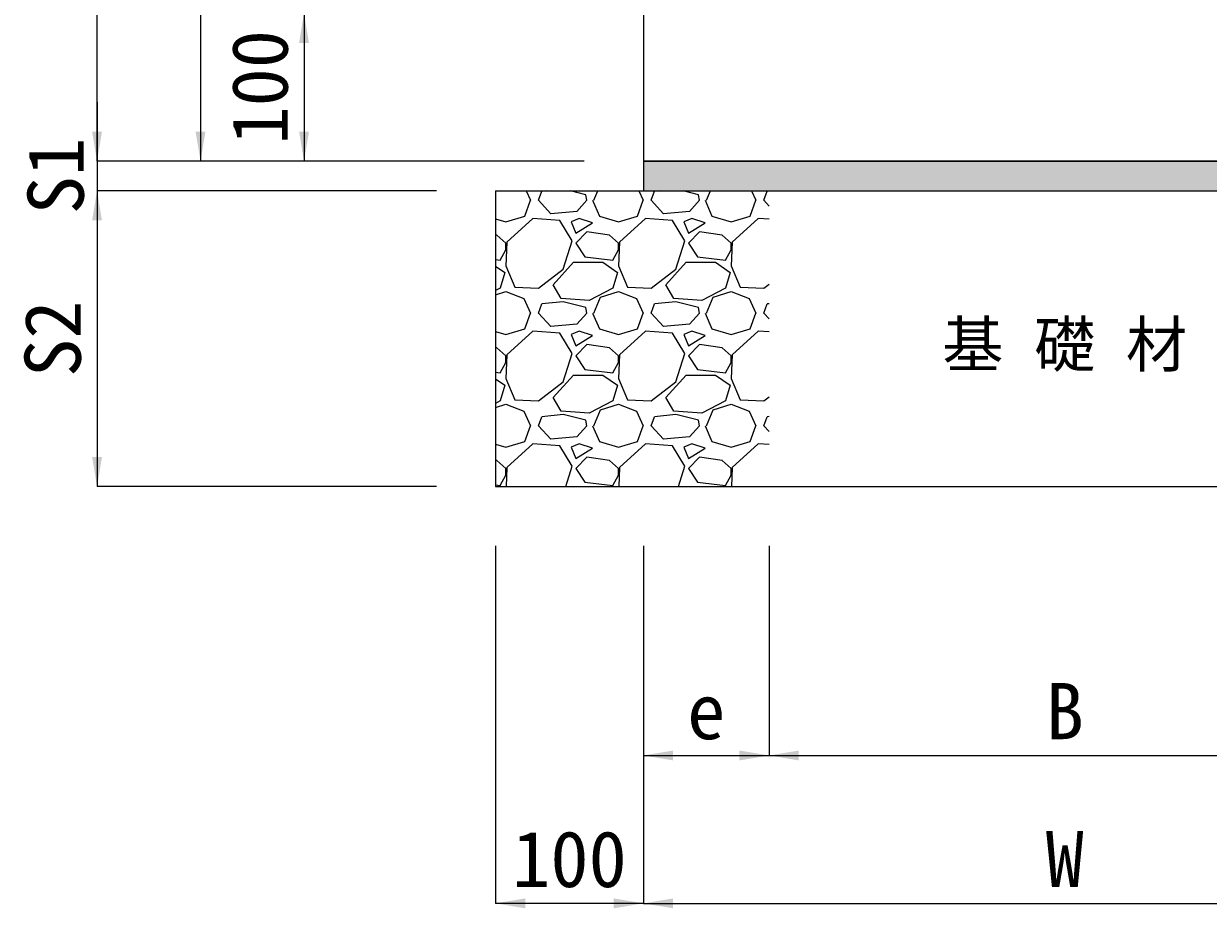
# Model space of a CAD drawing. Units: millimetres at full size. Extents: x 87158 to 122251, y -125707 to -112261.
# Drawn here: x 106910 to 107712, y -123015 to -122417 of the extents above; entities that cross this region are included whole.
import ezdxf
from ezdxf.enums import TextEntityAlignment as Align

# ---------------------------------------------------------------- set-up
doc = ezdxf.new("R2010")
doc.units = ezdxf.units.MM
doc.header["$LTSCALE"] = 30
for name, color, linetype, lineweight in [('ハッチング', 7, 'Continuous', 5), ('基礎', 3, 'Continuous', 13), ('寸法線', 7, 'Continuous', 13), ('本体', 2, 'Continuous', 13), ('舗装・基礎', 3, 'Continuous', 13)]:
    doc.layers.add(name, color=color, linetype=linetype, lineweight=lineweight)
doc.layers.add('文字', color=41, linetype='Continuous')
doc.styles.add('ＭＳ ゴシック', font='')
doc.styles.get('ＭＳ ゴシック').set_extended_font_data('MS Gothic')

# ---------------------------------------------------------------- blocks, each defined once
blk = doc.blocks.new('filled_arrow')
at = {"color": 0, "linetype": 'Continuous', "lineweight": -2}
blk.add_solid([(7.5, 1.25), (0, 0), (7.5, -1.25)], dxfattribs=at)

msp = doc.modelspace()

# ---------------------------------------------------------------- hatches: boundary and pattern name
at = {"layer": 'ハッチング'}
msp.add_hatch(color=256, dxfattribs=at).paths.add_polyline_path([(107899.48, -122529.63), (107899.48, -122509.63), (107329.48, -122509.63), (107329.48, -122529.63)])

# ---------------------------------------------------------------- linework, layer by layer
for p, q in [((107249.38, -122546.72), (107253.19, -122536.05)), ((107250.23, -122529.63), (107253.19, -122536.05)), ((107258.52, -122536.05), (107260.81, -122529.95)), ((107266.9, -122545.19), (107258.52, -122536.05)), ((107263.85, -122529.63), (107260.81, -122529.95)), ((107290.53, -122532.24), (107280.1, -122529.63)), ((107291.29, -122536.05), (107284.43, -122543.67)), ((107291.29, -122536.05), (107290.53, -122532.24)), ((107295.1, -122536.05), (107299.67, -122546.72)), ((107295.86, -122536.05), (107298.61, -122529.63)), ((107325.58, -122546.72), (107329.39, -122536.05)), ((107326.43, -122529.63), (107329.39, -122536.05)), ((107334.72, -122536.05), (107337.01, -122529.95)), ((107343.1, -122545.19), (107334.72, -122536.05)), ((107340.05, -122529.63), (107337.01, -122529.95)), ((107366.73, -122532.24), (107356.3, -122529.63)), ((107367.49, -122536.05), (107360.63, -122543.67)), ((107367.49, -122536.05), (107366.73, -122532.24)), ((107371.3, -122536.05), (107375.87, -122546.72)), ((107372.06, -122536.05), (107374.81, -122529.63)), ((107401.78, -122546.72), (107405.59, -122536.05)), ((107402.63, -122529.63), (107405.59, -122536.05)), ((107410.92, -122536.05), (107413.21, -122529.95)), ((107414.48, -122539.93), (107410.92, -122536.05)), ((107414.48, -122529.82), (107413.21, -122529.95)), ((107284.43, -122543.67), (107266.9, -122545.19)), ((107360.63, -122543.67), (107343.1, -122545.19)), ((107229.48, -122548.48), (107236.42, -122550.53)), ((107236.42, -122550.53), (107249.38, -122546.72)), ((107254.71, -122548.24), (107237.19, -122564.24)), ((107273, -122549.76), (107254.71, -122548.24)), ((107281.38, -122563.48), (107273, -122549.76)), ((107285.95, -122548.24), (107280.62, -122550.53)), ((107280.62, -122550.53), (107283.67, -122558.15)), ((107283.67, -122558.15), (107295.1, -122551.29)), ((107295.1, -122551.29), (107285.95, -122548.24)), ((107299.67, -122546.72), (107312.62, -122550.53)), ((107312.62, -122550.53), (107325.58, -122546.72)), ((107330.91, -122548.24), (107313.39, -122564.24)), ((107349.2, -122549.76), (107330.91, -122548.24)), ((107357.58, -122563.48), (107349.2, -122549.76)), ((107362.15, -122548.24), (107356.82, -122550.53)), ((107356.82, -122550.53), (107359.87, -122558.15)), ((107359.87, -122558.15), (107371.3, -122551.29)), ((107371.3, -122551.29), (107362.15, -122548.24)), ((107375.87, -122546.72), (107388.82, -122550.53)), ((107388.82, -122550.53), (107401.78, -122546.72)), ((107407.11, -122548.24), (107389.59, -122564.24)), ((107414.48, -122548.85), (107407.11, -122548.24)), ((107230.33, -122559.67), (107229.48, -122559.54)), ((107236.42, -122565), (107230.33, -122559.67)), ((107291.29, -122557.38), (107283.67, -122565)), ((107306.53, -122559.67), (107291.29, -122557.38)), ((107312.62, -122565), (107306.53, -122559.67)), ((107367.49, -122557.38), (107359.87, -122565)), ((107382.73, -122559.67), (107367.49, -122557.38)), ((107388.82, -122565), (107382.73, -122559.67)), ((107237.19, -122564.24), (107236.42, -122580.24)), ((107236.42, -122569.58), (107236.42, -122565)), ((107275.29, -122582.53), (107281.38, -122563.48)), ((107283.67, -122565), (107289.76, -122574.15)), ((107313.39, -122564.24), (107312.62, -122580.24)), ((107312.62, -122569.58), (107312.62, -122565)), ((107351.49, -122582.53), (107357.58, -122563.48)), ((107359.87, -122565), (107365.96, -122574.15)), ((107389.59, -122564.24), (107388.82, -122580.24)), ((107388.82, -122569.58), (107388.82, -122565)), ((107229.48, -122576.06), (107232.61, -122576.43)), ((107232.61, -122576.43), (107236.42, -122569.58)), ((107289.76, -122574.15), (107308.81, -122576.43)), ((107308.81, -122576.43), (107312.62, -122569.58)), ((107365.96, -122574.15), (107385.01, -122576.43)), ((107385.01, -122576.43), (107388.82, -122569.58)), ((107229.48, -122580.53), (107235.66, -122584.82)), ((107235.66, -122584.82), (107232.61, -122595.48)), ((107236.42, -122580.24), (107242.52, -122594.72)), ((107258.52, -122595.48), (107275.29, -122582.53)), ((107268.43, -122593.2), (107282.14, -122577.96)), ((107282.14, -122577.96), (107301.96, -122577.96)), ((107301.96, -122577.96), (107311.86, -122584.82)), ((107311.86, -122584.82), (107308.81, -122595.48)), ((107312.62, -122580.24), (107318.72, -122594.72)), ((107334.72, -122595.48), (107351.49, -122582.53)), ((107344.63, -122593.2), (107358.34, -122577.96)), ((107358.34, -122577.96), (107378.16, -122577.96)), ((107378.16, -122577.96), (107388.06, -122584.82)), ((107388.06, -122584.82), (107385.01, -122595.48)), ((107388.82, -122580.24), (107394.92, -122594.72)), ((107410.92, -122595.48), (107414.48, -122592.74)), ((107232.61, -122595.48), (107229.48, -122597.13)), ((107229.48, -122599.94), (107236.42, -122597.77)), ((107236.42, -122597.77), (107248.62, -122602.34)), ((107242.52, -122594.72), (107258.52, -122595.48)), ((107273.76, -122602.34), (107268.43, -122593.2)), ((107308.81, -122595.48), (107292.81, -122603.87)), ((107300.43, -122601.58), (107312.62, -122597.77)), ((107312.62, -122597.77), (107324.82, -122602.34)), ((107318.72, -122594.72), (107334.72, -122595.48)), ((107349.96, -122602.34), (107344.63, -122593.2)), ((107385.01, -122595.48), (107369.01, -122603.87)), ((107376.63, -122601.58), (107388.82, -122597.77)), ((107388.82, -122597.77), (107401.02, -122602.34)), ((107394.92, -122594.72), (107410.92, -122595.48)), ((107248.62, -122602.34), (107253.19, -122612.25)), ((107258.52, -122612.25), (107260.81, -122606.15)), ((107275.29, -122604.63), (107260.81, -122606.15)), ((107292.81, -122603.87), (107273.76, -122602.34)), ((107290.53, -122608.44), (107275.29, -122604.63)), ((107291.29, -122612.25), (107290.53, -122608.44)), ((107295.86, -122612.25), (107300.43, -122601.58)), ((107324.82, -122602.34), (107329.39, -122612.25)), ((107334.72, -122612.25), (107337.01, -122606.15)), ((107351.49, -122604.63), (107337.01, -122606.15)), ((107369.01, -122603.87), (107349.96, -122602.34)), ((107366.73, -122608.44), (107351.49, -122604.63)), ((107367.49, -122612.25), (107366.73, -122608.44)), ((107372.06, -122612.25), (107376.63, -122601.58)), ((107401.02, -122602.34), (107405.59, -122612.25)), ((107410.92, -122612.25), (107413.21, -122606.15)), ((107414.48, -122606.02), (107413.21, -122606.15)), ((107249.38, -122622.92), (107253.19, -122612.25)), ((107266.9, -122621.39), (107258.52, -122612.25)), ((107291.29, -122612.25), (107284.43, -122619.87)), ((107295.1, -122612.25), (107299.67, -122622.92)), ((107325.58, -122622.92), (107329.39, -122612.25)), ((107343.1, -122621.39), (107334.72, -122612.25)), ((107367.49, -122612.25), (107360.63, -122619.87)), ((107371.3, -122612.25), (107375.87, -122622.92)), ((107401.78, -122622.92), (107405.59, -122612.25)), ((107414.48, -122616.13), (107410.92, -122612.25)), ((107229.48, -122624.68), (107236.42, -122626.73)), ((107236.42, -122626.73), (107249.38, -122622.92)), ((107254.71, -122624.44), (107237.19, -122640.44)), ((107273, -122625.96), (107254.71, -122624.44)), ((107284.43, -122619.87), (107266.9, -122621.39)), ((107285.95, -122624.44), (107280.62, -122626.73)), ((107295.1, -122627.49), (107285.95, -122624.44)), ((107299.67, -122622.92), (107312.62, -122626.73)), ((107312.62, -122626.73), (107325.58, -122622.92)), ((107330.91, -122624.44), (107313.39, -122640.44)), ((107349.2, -122625.96), (107330.91, -122624.44)), ((107360.63, -122619.87), (107343.1, -122621.39)), ((107362.15, -122624.44), (107356.82, -122626.73)), ((107371.3, -122627.49), (107362.15, -122624.44)), ((107375.87, -122622.92), (107388.82, -122626.73)), ((107388.82, -122626.73), (107401.78, -122622.92)), ((107407.11, -122624.44), (107389.59, -122640.44)), ((107414.48, -122625.05), (107407.11, -122624.44)), ((107281.38, -122639.68), (107273, -122625.96)), ((107280.62, -122626.73), (107283.67, -122634.35)), ((107283.67, -122634.35), (107295.1, -122627.49)), ((107357.58, -122639.68), (107349.2, -122625.96)), ((107356.82, -122626.73), (107359.87, -122634.35)), ((107359.87, -122634.35), (107371.3, -122627.49)), ((107230.33, -122635.87), (107229.48, -122635.74)), ((107236.42, -122641.2), (107230.33, -122635.87)), ((107237.19, -122640.44), (107236.42, -122656.44)), ((107275.29, -122658.73), (107281.38, -122639.68)), ((107291.29, -122633.58), (107283.67, -122641.2)), ((107306.53, -122635.87), (107291.29, -122633.58)), ((107312.62, -122641.2), (107306.53, -122635.87)), ((107313.39, -122640.44), (107312.62, -122656.44)), ((107351.49, -122658.73), (107357.58, -122639.68)), ((107367.49, -122633.58), (107359.87, -122641.2)), ((107382.73, -122635.87), (107367.49, -122633.58)), ((107388.82, -122641.2), (107382.73, -122635.87)), ((107389.59, -122640.44), (107388.82, -122656.44)), ((107232.61, -122652.63), (107236.42, -122645.78)), ((107236.42, -122645.78), (107236.42, -122641.2)), ((107283.67, -122641.2), (107289.76, -122650.35)), ((107308.81, -122652.63), (107312.62, -122645.78)), ((107312.62, -122645.78), (107312.62, -122641.2)), ((107359.87, -122641.2), (107365.96, -122650.35)), ((107385.01, -122652.63), (107388.82, -122645.78)), ((107388.82, -122645.78), (107388.82, -122641.2)), ((107229.48, -122652.26), (107232.61, -122652.63)), ((107229.48, -122656.73), (107235.66, -122661.02)), ((107236.42, -122656.44), (107242.52, -122670.92)), ((107268.43, -122669.4), (107282.14, -122654.16)), ((107282.14, -122654.16), (107301.96, -122654.16)), ((107289.76, -122650.35), (107308.81, -122652.63)), ((107301.96, -122654.16), (107311.86, -122661.02)), ((107312.62, -122656.44), (107318.72, -122670.92)), ((107344.63, -122669.4), (107358.34, -122654.16)), ((107358.34, -122654.16), (107378.16, -122654.16)), ((107365.96, -122650.35), (107385.01, -122652.63)), ((107378.16, -122654.16), (107388.06, -122661.02)), ((107388.82, -122656.44), (107394.92, -122670.92)), ((107235.66, -122661.02), (107232.61, -122671.68)), ((107258.52, -122671.68), (107275.29, -122658.73)), ((107311.86, -122661.02), (107308.81, -122671.68)), ((107334.72, -122671.68), (107351.49, -122658.73)), ((107388.06, -122661.02), (107385.01, -122671.68)), ((107232.61, -122671.68), (107229.48, -122673.33)), ((107242.52, -122670.92), (107258.52, -122671.68)), ((107273.76, -122678.54), (107268.43, -122669.4)), ((107308.81, -122671.68), (107292.81, -122680.07)), ((107318.72, -122670.92), (107334.72, -122671.68)), ((107349.96, -122678.54), (107344.63, -122669.4)), ((107385.01, -122671.68), (107369.01, -122680.07)), ((107394.92, -122670.92), (107410.92, -122671.68)), ((107410.92, -122671.68), (107414.48, -122668.94)), ((107229.48, -122676.14), (107236.42, -122673.97)), ((107236.42, -122673.97), (107248.62, -122678.54)), ((107248.62, -122678.54), (107253.19, -122688.45)), ((107275.29, -122680.83), (107260.81, -122682.35)), ((107292.81, -122680.07), (107273.76, -122678.54)), ((107290.53, -122684.64), (107275.29, -122680.83)), ((107295.86, -122688.45), (107300.43, -122677.78)), ((107300.43, -122677.78), (107312.62, -122673.97)), ((107312.62, -122673.97), (107324.82, -122678.54)), ((107324.82, -122678.54), (107329.39, -122688.45)), ((107351.49, -122680.83), (107337.01, -122682.35)), ((107369.01, -122680.07), (107349.96, -122678.54)), ((107366.73, -122684.64), (107351.49, -122680.83)), ((107372.06, -122688.45), (107376.63, -122677.78)), ((107376.63, -122677.78), (107388.82, -122673.97)), ((107388.82, -122673.97), (107401.02, -122678.54)), ((107401.02, -122678.54), (107405.59, -122688.45)), ((107249.38, -122699.12), (107253.19, -122688.45)), ((107258.52, -122688.45), (107260.81, -122682.35)), ((107266.9, -122697.59), (107258.52, -122688.45)), ((107291.29, -122688.45), (107284.43, -122696.07)), ((107291.29, -122688.45), (107290.53, -122684.64)), ((107295.1, -122688.45), (107299.67, -122699.12)), ((107325.58, -122699.12), (107329.39, -122688.45)), ((107334.72, -122688.45), (107337.01, -122682.35)), ((107343.1, -122697.59), (107334.72, -122688.45)), ((107367.49, -122688.45), (107360.63, -122696.07)), ((107367.49, -122688.45), (107366.73, -122684.64)), ((107371.3, -122688.45), (107375.87, -122699.12)), ((107401.78, -122699.12), (107405.59, -122688.45)), ((107410.92, -122688.45), (107413.21, -122682.35)), ((107414.48, -122692.33), (107410.92, -122688.45)), ((107414.48, -122682.22), (107413.21, -122682.35)), ((107284.43, -122696.07), (107266.9, -122697.59)), ((107360.63, -122696.07), (107343.1, -122697.59)), ((107229.48, -122700.88), (107236.42, -122702.93)), ((107236.42, -122702.93), (107249.38, -122699.12)), ((107254.71, -122700.64), (107237.19, -122716.64)), ((107273, -122702.16), (107254.71, -122700.64)), ((107281.38, -122715.88), (107273, -122702.16)), ((107285.95, -122700.64), (107280.62, -122702.93)), ((107280.62, -122702.93), (107283.67, -122710.55)), ((107283.67, -122710.55), (107295.1, -122703.69)), ((107295.1, -122703.69), (107285.95, -122700.64)), ((107299.67, -122699.12), (107312.62, -122702.93)), ((107312.62, -122702.93), (107325.58, -122699.12)), ((107330.91, -122700.64), (107313.39, -122716.64)), ((107349.2, -122702.16), (107330.91, -122700.64)), ((107357.58, -122715.88), (107349.2, -122702.16)), ((107362.15, -122700.64), (107356.82, -122702.93)), ((107356.82, -122702.93), (107359.87, -122710.55)), ((107359.87, -122710.55), (107371.3, -122703.69)), ((107371.3, -122703.69), (107362.15, -122700.64)), ((107375.87, -122699.12), (107388.82, -122702.93)), ((107388.82, -122702.93), (107401.78, -122699.12)), ((107407.11, -122700.64), (107389.59, -122716.64)), ((107414.48, -122701.25), (107407.11, -122700.64)), ((107230.33, -122712.07), (107229.48, -122711.94)), ((107236.42, -122717.4), (107230.33, -122712.07)), ((107291.29, -122709.78), (107283.67, -122717.4)), ((107306.53, -122712.07), (107291.29, -122709.78)), ((107312.62, -122717.4), (107306.53, -122712.07)), ((107367.49, -122709.78), (107359.87, -122717.4)), ((107382.73, -122712.07), (107367.49, -122709.78)), ((107388.82, -122717.4), (107382.73, -122712.07)), ((107236.42, -122721.98), (107236.42, -122717.4)), ((107237.19, -122716.64), (107236.57, -122729.63)), ((107276.98, -122729.63), (107281.38, -122715.88)), ((107283.67, -122717.4), (107289.76, -122726.55)), ((107312.62, -122721.98), (107312.62, -122717.4)), ((107313.39, -122716.64), (107312.77, -122729.63)), ((107353.18, -122729.63), (107357.58, -122715.88)), ((107359.87, -122717.4), (107365.96, -122726.55)), ((107388.82, -122721.98), (107388.82, -122717.4)), ((107389.59, -122716.64), (107388.97, -122729.63)), ((107229.48, -122728.46), (107232.61, -122728.83)), ((107232.61, -122728.83), (107236.42, -122721.98)), ((107289.76, -122726.55), (107308.81, -122728.83)), ((107308.81, -122728.83), (107312.62, -122721.98)), ((107365.96, -122726.55), (107385.01, -122728.83)), ((107385.01, -122728.83), (107388.82, -122721.98))]:
    msp.add_line(p, q, dxfattribs=at)
at = {"layer": '基礎'}
for p, q in [((107329.48, -122509.63), (107329.48, -122529.63)), ((107229.48, -122529.63), (107999.48, -122529.63)), ((107229.48, -122529.63), (107229.48, -122729.63)), ((107229.48, -122729.63), (107999.48, -122729.63))]:
    msp.add_line(p, q, dxfattribs=at)
at = {"layer": '寸法線'}
for p, q in [((106959.92, -122509.63), (106959.92, -120969.63)), ((107029.92, -121659.63), (107029.92, -122509.63)), ((107099.92, -122409.63), (107099.92, -122509.63)), ((106959.92, -122469.63), (106959.92, -122569.63)), ((107289.48, -122509.63), (106959.92, -122509.63)), ((107289.48, -122509.63), (106959.92, -122509.63)), ((107289.48, -122509.63), (107029.92, -122509.63)), ((107289.48, -122509.63), (107099.92, -122509.63)), ((107189.48, -122529.63), (106959.92, -122529.63)), ((106959.92, -122529.63), (106959.92, -122729.63)), ((107189.48, -122529.63), (106959.92, -122529.63)), ((107189.48, -122729.63), (106959.92, -122729.63)), ((107229.48, -122769.63), (107229.48, -123011.42)), ((107329.48, -122769.63), (107329.48, -122911.42)), ((107329.48, -122769.63), (107329.48, -123011.42)), ((107329.48, -122769.63), (107329.48, -123011.42)), ((107414.48, -122769.63), (107414.48, -122911.42)), ((107414.48, -122769.63), (107414.48, -122911.42)), ((107329.48, -122911.42), (107414.48, -122911.42)), ((107414.48, -122911.42), (107814.48, -122911.42)), ((107329.48, -123011.42), (107229.48, -123011.42)), ((107329.48, -123011.42), (107899.48, -123011.42))]:
    msp.add_line(p, q, dxfattribs=at)
at = {"layer": '本体'}
for p, q in [((107329.48, -121059.63), (107329.48, -122509.63)), ((107329.48, -122509.63), (107899.48, -122509.63))]:
    msp.add_line(p, q, dxfattribs=at)
at = {"layer": '舗装・基礎'}
msp.add_line((107899.48, -122509.63), (107329.48, -122509.63), dxfattribs=at)

# ---------------------------------------------------------------- block references
at = {"layer": '寸法線', "xscale": 2.67, "yscale": 2.67}
for p, rotation in [((107099.92, -122409.63), 270), ((106959.92, -122509.63), 90), ((106959.92, -122509.63), 90), ((107029.92, -122509.63), 90), ((107099.92, -122509.63), 90), ((106959.92, -122529.63), 270), ((106959.92, -122529.63), 270), ((106959.92, -122729.63), 90), ((107414.48, -122911.42), 180), ((107329.48, -123011.42), 180)]:
    msp.add_blockref('filled_arrow', p, dxfattribs=dict(at, rotation=rotation))
for p in [(107329.48, -122911.42), (107414.48, -122911.42), (107229.48, -123011.42), (107329.48, -123011.42)]:
    msp.add_blockref('filled_arrow', p, dxfattribs=at)

# ---------------------------------------------------------------- texts
at = {"layer": '寸法線', "style": 'ＭＳ ゴシック'}
for s, p in [('100', (107069.92, -122459.63)), ('S1', (106931.92, -122519.63)), ('S2', (106929.92, -122629.63))]:
    msp.add_text(s, height=37.98, rotation=90, dxfattribs=at).set_placement(p, align=Align.MIDDLE_CENTER)
for s, p in [('B', (107614.48, -122881.42)), ('e', (107371.98, -122881.42)), ('100', (107279.48, -122981.42)), ('W', (107614.48, -122981.42))]:
    msp.add_text(s, height=37.98, dxfattribs=at).set_placement(p, align=Align.MIDDLE_CENTER)
at = {"layer": '文字', "style": 'ＭＳ ゴシック'}
msp.add_text('基 礎 材', height=30.38, dxfattribs=at).set_placement((107614.48, -122633.48), align=Align.MIDDLE_CENTER)

doc.saveas('drawing.dxf')
